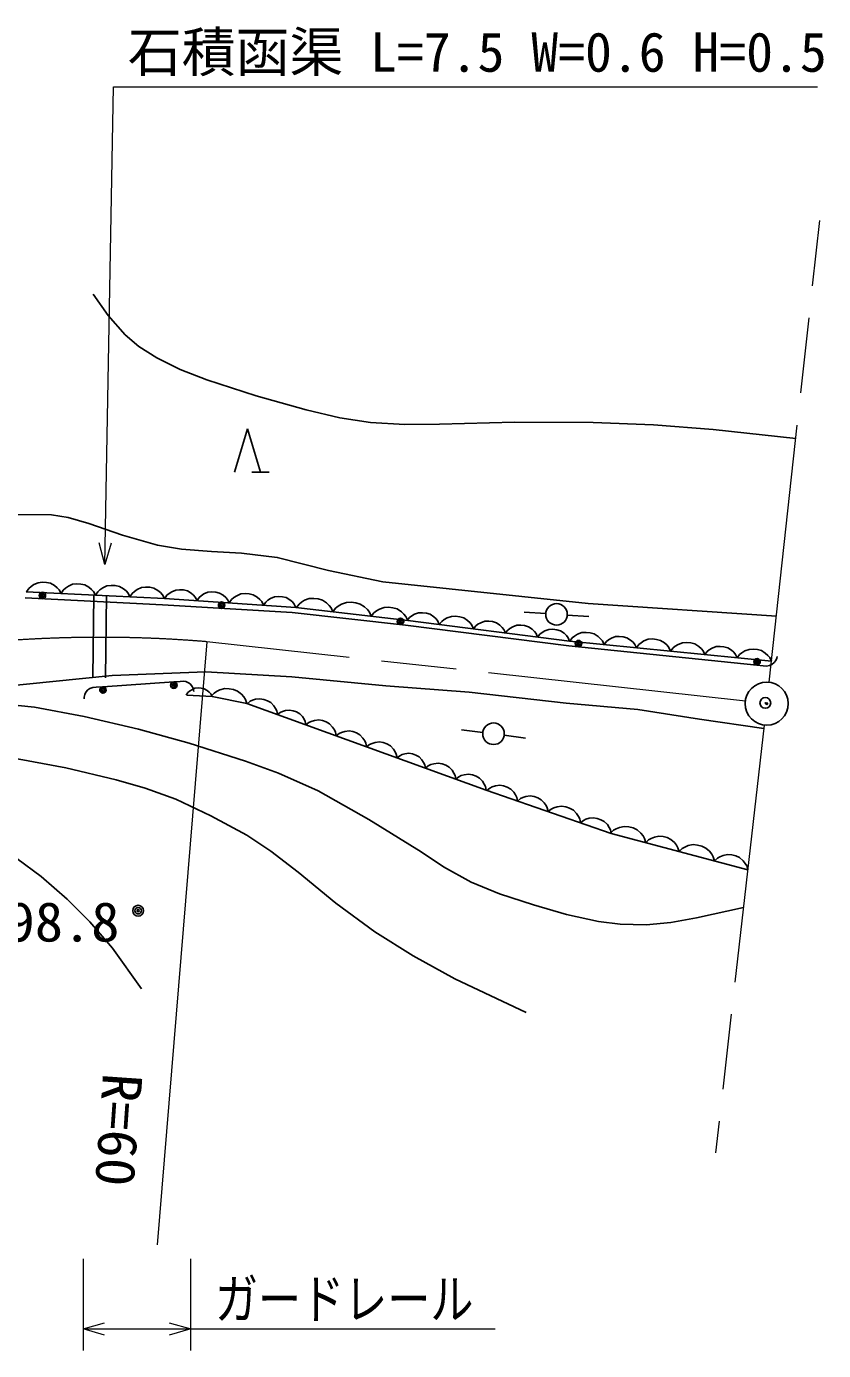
# Model space of a CAD drawing. Units: millimetres, scale not verified. Extents: x 40000 to 680000, y 20000 to 380000.
# Drawn here: x 485351 to 522355, y 232358 to 293790 of the extents above; entities that cross this region are included whole.
import ezdxf
from ezdxf.enums import TextEntityAlignment as Align

# ---------------------------------------------------------------- set-up
doc = ezdxf.new("R2010")
doc.units = ezdxf.units.MM
doc.header["$LTSCALE"] = 1000
doc.header["$PDMODE"] = 32
doc.header["$PDSIZE"] = 500
doc.linetypes.add('CHAIN', pattern=[18.5, 12, -1.5, 3.5, -1.5])
for name, color, linetype, lineweight in [('M-BGD', 7, 'Continuous', 25), ('M-BMK', 2, 'CHAIN', 13), ('M-BMK-SRVR', 3, 'Continuous', 25), ('M-STR-HTXT', 7, 'Continuous', 13)]:
    doc.layers.add(name, color=color, linetype=linetype, lineweight=lineweight)
doc.layers.add('M-OTRS', color=6, linetype='Continuous')
doc.styles.add('ＭＳ ゴシック', font='')
doc.styles.get('ＭＳ ゴシック').set_extended_font_data('MS Gothic')

msp = doc.modelspace()

# ---------------------------------------------------------------- linework, layer by layer
at = {"layer": 'M-BGD'}
for p, q in [((495015, 273115), (495615, 275115)), ((495615, 275115), (496215, 273115)), ((495815, 273115), (496615, 273115)), ((485697, 267897), (485564, 267808)), ((485893, 267984), (485697, 267897)), ((486086, 268007), (485893, 267984)), ((486278, 267998), (486086, 268007)), ((486468, 267957), (486278, 267998)), ((486656, 267852), (486468, 267957)), ((486779, 267750), (486656, 267852)), ((487491, 267908), (487295, 267821)), ((487685, 267931), (487491, 267908)), ((487876, 267922), (487685, 267931)), ((488067, 267881), (487876, 267922)), ((488254, 267776), (488067, 267881)), ((489283, 267855), (489089, 267832)), ((489475, 267846), (489283, 267855)), ((489665, 267805), (489475, 267846)), ((491663, 266952), (485284, 267280)), ((491753, 267257), (485342, 267562)), ((485464, 267716), (485360, 267561)), ((485564, 267808), (485464, 267716)), ((486870, 267649), (486779, 267750)), ((486959, 267485), (486870, 267649)), ((487062, 267640), (486959, 267485)), ((487163, 267732), (487062, 267640)), ((487295, 267821), (487163, 267732)), ((488377, 267674), (488254, 267776)), ((488468, 267573), (488377, 267674)), ((488472, 267413), (488425, 263579)), ((488557, 267409), (488468, 267573)), ((488660, 267564), (488557, 267409)), ((488761, 267655), (488660, 267564)), ((488893, 267745), (488761, 267655)), ((489089, 267832), (488893, 267745)), ((489072, 267406), (489025, 263572)), ((489852, 267700), (489665, 267805)), ((489975, 267598), (489852, 267700)), ((490067, 267497), (489975, 267598)), ((490155, 267333), (490067, 267497)), ((490258, 267488), (490155, 267333)), ((490359, 267579), (490258, 267488)), ((490491, 267669), (490359, 267579)), ((490688, 267756), (490491, 267669)), ((490881, 267779), (490688, 267756)), ((491073, 267770), (490881, 267779)), ((491263, 267729), (491073, 267770)), ((491450, 267623), (491263, 267729)), ((491574, 267522), (491450, 267623)), ((491665, 267421), (491574, 267522)), ((491753, 267257), (491665, 267421)), ((497859, 266837), (491753, 267257)), ((491873, 267399), (491773, 267255)), ((491969, 267482), (491873, 267399)), ((492095, 267564), (491969, 267482)), ((492281, 267641), (492095, 267564)), ((492463, 267659), (492281, 267641)), ((492642, 267647), (492463, 267659)), ((492820, 267604), (492642, 267647)), ((492993, 267502), (492820, 267604)), ((493107, 267404), (492993, 267502)), ((493190, 267308), (493107, 267404)), ((493270, 267152), (493190, 267308)), ((493370, 267296), (493270, 267152)), ((493466, 267379), (493370, 267296)), ((493592, 267461), (493466, 267379)), ((493777, 267538), (493592, 267461)), ((493959, 267556), (493777, 267538)), ((494139, 267544), (493959, 267556)), ((494316, 267501), (494139, 267544)), ((494490, 267399), (494316, 267501)), ((494603, 267301), (494490, 267399)), ((494687, 267205), (494603, 267301)), ((494975, 267292), (494873, 267203)), ((495110, 267379), (494975, 267292)), ((495308, 267461), (495110, 267379)), ((495501, 267480), (495308, 267461)), ((495693, 267467), (495501, 267480)), ((495882, 267422), (495693, 267467)), ((496067, 267313), (495882, 267422)), ((496188, 267208), (496067, 267313)), ((496684, 267248), (496558, 267167)), ((496870, 267326), (496684, 267248)), ((497052, 267343), (496870, 267326)), ((497231, 267331), (497052, 267343)), ((497409, 267289), (497231, 267331)), ((497582, 267187), (497409, 267289)), ((498480, 267243), (498266, 267166)), ((498687, 267253), (498480, 267243)), ((498889, 267229), (498687, 267253)), ((497692, 266600), (491663, 266952)), ((494766, 267050), (494687, 267205)), ((494873, 267203), (494766, 267050)), ((496278, 267106), (496188, 267208)), ((496362, 266940), (496278, 267106)), ((496462, 267083), (496362, 266940)), ((496558, 267167), (496462, 267083)), ((497696, 267089), (497582, 267187)), ((497779, 266993), (497696, 267089)), ((497859, 266837), (497779, 266993)), ((503049, 266226), (497859, 266837)), ((498006, 266991), (497884, 266834)), ((498119, 267080), (498006, 266991)), ((498266, 267166), (498119, 267080)), ((499088, 267172), (498889, 267229)), ((499279, 267046), (499088, 267172)), ((499402, 266929), (499279, 267046)), ((499491, 266816), (499402, 266929)), ((499573, 266635), (499491, 266816)), ((499701, 266801), (499573, 266635)), ((499821, 266896), (499701, 266801)), ((499977, 266986), (499821, 266896)), ((500204, 267069), (499977, 266986)), ((500422, 267079), (500204, 267069)), ((500637, 267054), (500422, 267079)), ((500847, 266993), (500637, 267054)), ((501049, 266860), (500847, 266993)), ((501180, 266736), (501049, 266860)), ((501274, 266616), (501180, 266736)), ((501360, 266425), (501274, 266616)), ((501595, 266671), (501482, 266582)), ((501742, 266757), (501595, 266671)), ((501956, 266834), (501742, 266757)), ((502163, 266844), (501956, 266834)), ((502365, 266820), (502163, 266844)), ((502564, 266763), (502365, 266820)), ((502755, 266637), (502564, 266763)), ((502878, 266520), (502755, 266637)), ((509461, 266547), (508464, 266616)), ((502947, 266013), (497692, 266600)), ((501482, 266582), (501360, 266425)), ((502967, 266407), (502878, 266520)), ((510525, 265051), (502947, 266013)), ((503049, 266226), (502967, 266407)), ((503135, 266367), (503027, 266229)), ((510566, 265272), (503049, 266226)), ((503236, 266445), (503135, 266367)), ((503366, 266519), (503236, 266445)), ((503556, 266585), (503366, 266519)), ((503738, 266592), (503556, 266585)), ((503917, 266570), (503738, 266592)), ((504092, 266517), (503917, 266570)), ((504259, 266405), (504092, 266517)), ((504367, 266301), (504259, 266405)), ((504445, 266200), (504367, 266301)), ((504515, 266040), (504445, 266200)), ((504630, 266187), (504515, 266040)), ((504738, 266270), (504630, 266187)), ((504877, 266349), (504738, 266270)), ((505079, 266420), (504877, 266349)), ((505274, 266428), (505079, 266420)), ((505464, 266404), (505274, 266428)), ((505651, 266348), (505464, 266404)), ((505829, 266228), (505651, 266348)), ((505944, 266117), (505829, 266228)), ((506027, 266010), (505944, 266117)), ((506102, 265839), (506027, 266010)), ((506311, 266054), (506210, 265976)), ((506441, 266128), (506311, 266054)), ((506631, 266195), (506441, 266128)), ((506814, 266202), (506631, 266195)), ((506992, 266179), (506814, 266202)), ((507167, 266127), (506992, 266179)), ((507334, 266015), (507167, 266127)), ((507442, 265911), (507334, 266015)), ((508119, 266006), (507930, 265940)), ((508302, 266013), (508119, 266006)), ((508480, 265991), (508302, 266013)), ((510459, 266480), (511457, 266413)), ((506210, 265976), (506102, 265839)), ((507520, 265810), (507442, 265911)), ((507590, 265650), (507520, 265810)), ((507699, 265787), (507590, 265650)), ((507799, 265865), (507699, 265787)), ((507930, 265940), (507799, 265865)), ((508655, 265938), (508480, 265991)), ((508822, 265826), (508655, 265938)), ((508930, 265722), (508822, 265826)), ((509008, 265621), (508930, 265722)), ((509078, 265461), (509008, 265621)), ((509187, 265599), (509078, 265461)), ((509287, 265677), (509187, 265599)), ((509418, 265751), (509287, 265677)), ((509607, 265817), (509418, 265751)), ((509790, 265824), (509607, 265817)), ((509968, 265802), (509790, 265824)), ((510143, 265749), (509968, 265802)), ((510310, 265637), (510143, 265749)), ((510418, 265533), (510310, 265637)), ((510496, 265432), (510418, 265533)), ((510566, 265272), (510496, 265432)), ((510692, 265421), (510581, 265271)), ((510797, 265507), (510692, 265421)), ((510934, 265589), (510797, 265507)), ((511135, 265666), (510934, 265589)), ((511329, 265679), (511135, 265666)), ((511520, 265660), (511329, 265679)), ((511708, 265609), (511520, 265660)), ((511890, 265494), (511708, 265609)), ((512007, 265386), (511890, 265494)), ((512504, 265411), (512376, 265333)), ((512692, 265482), (512504, 265411)), ((512875, 265494), (512692, 265482)), ((513054, 265476), (512875, 265494)), ((513230, 265429), (513054, 265476)), ((513400, 265321), (513230, 265429)), ((519253, 264160), (510525, 265051)), ((519935, 264338), (510566, 265272)), ((512093, 265281), (512007, 265386)), ((512173, 265112), (512093, 265281)), ((512278, 265252), (512173, 265112)), ((512376, 265333), (512278, 265252)), ((513510, 265220), (513400, 265321)), ((513591, 265121), (513510, 265220)), ((513666, 264963), (513591, 265121)), ((513777, 265113), (513666, 264963)), ((513882, 265199), (513777, 265113)), ((514019, 265282), (513882, 265199)), ((514220, 265358), (514019, 265282)), ((514414, 265371), (514220, 265358)), ((514605, 265352), (514414, 265371)), ((514793, 265301), (514605, 265352)), ((514974, 265186), (514793, 265301)), ((515092, 265078), (514974, 265186)), ((515178, 264973), (515092, 265078)), ((515258, 264804), (515178, 264973)), ((515369, 264954), (515258, 264804)), ((515474, 265040), (515369, 264954)), ((515611, 265123), (515474, 265040)), ((515812, 265199), (515611, 265123)), ((516006, 265212), (515812, 265199)), ((516197, 265193), (516006, 265212)), ((516385, 265142), (516197, 265193)), ((516566, 265027), (516385, 265142)), ((516684, 264919), (516566, 265027)), ((516770, 264814), (516684, 264919)), ((516850, 264645), (516770, 264814)), ((516954, 264786), (516850, 264645)), ((517053, 264866), (516954, 264786)), ((517181, 264944), (517053, 264866)), ((517369, 265016), (517181, 264944)), ((517551, 265028), (517369, 265016)), ((517730, 265010), (517551, 265028)), ((517907, 264962), (517730, 265010)), ((518077, 264855), (517907, 264962)), ((518187, 264753), (518077, 264855)), ((518696, 264815), (518559, 264732)), ((518896, 264891), (518696, 264815)), ((519091, 264904), (518896, 264891)), ((519282, 264885), (519091, 264904)), ((519470, 264834), (519282, 264885)), ((519651, 264720), (519470, 264834)), ((518268, 264655), (518187, 264753)), ((518342, 264496), (518268, 264655)), ((518454, 264646), (518342, 264496)), ((518559, 264732), (518454, 264646)), ((519551, 264129), (519253, 264160)), ((519769, 264611), (519651, 264720)), ((519855, 264506), (519769, 264611)), ((519959, 264188), (519854, 264139)), ((519935, 264338), (519855, 264506)), ((520069, 264278), (519959, 264188)), ((520139, 264371), (520069, 264278)), ((520191, 264486), (520139, 264371)), ((520199, 264566), (520191, 264486)), ((483219, 263059), (489328, 263670)), ((489328, 263670), (493681, 263847)), ((493681, 263847), (497678, 263610)), ((497678, 263610), (502031, 263196)), ((519710, 264113), (519551, 264129)), ((519854, 264139), (519710, 264113)), ((488108, 262900), (488201, 263007)), ((488201, 263007), (488297, 263073)), ((488297, 263073), (488434, 263123)), ((488434, 263123), (488593, 263134)), ((488593, 263134), (488893, 263154)), ((488893, 263154), (492185, 263377)), ((492185, 263377), (492484, 263397)), ((492484, 263397), (492644, 263408)), ((492644, 263408), (492745, 263395)), ((492745, 263395), (492868, 263343)), ((492924, 262950), (492849, 262881)), ((492868, 263343), (492952, 263289)), ((493024, 263017), (492924, 262950)), ((492952, 263289), (493018, 263213)), ((493018, 263213), (493086, 263097)), ((493171, 263082), (493024, 263017)), ((493086, 263097), (493112, 262999)), ((493112, 262999), (493116, 262939)), ((493316, 263099), (493171, 263082)), ((493460, 263092), (493316, 263099)), ((493602, 263061), (493460, 263092)), ((493743, 262983), (493602, 263061)), ((493835, 262906), (493743, 262983)), ((494178, 262942), (494058, 262863)), ((494332, 263015), (494178, 262942)), ((494553, 263073), (494332, 263015)), ((494759, 263065), (494553, 263073)), ((494959, 263024), (494759, 263065)), ((495152, 262949), (494959, 263024)), ((495331, 262808), (495152, 262949)), ((502031, 263196), (505910, 262900)), ((488023, 262674), (488055, 262796)), ((488028, 262594), (488023, 262674)), ((488055, 262796), (488108, 262900)), ((492849, 262881), (492771, 262765)), ((493970, 262708), (492798, 262763)), ((493904, 262831), (493835, 262906)), ((493970, 262708), (493904, 262831)), ((494058, 262863), (493923, 262717)), ((495588, 262373), (493970, 262708)), ((495444, 262680), (495331, 262808)), ((495523, 262560), (495444, 262680)), ((495588, 262373), (495523, 262560)), ((506692, 258355), (495588, 262373)), ((495731, 262480), (495596, 262370)), ((495847, 262535), (495731, 262480)), ((495990, 262578), (495847, 262535)), ((496190, 262602), (495990, 262578)), ((496369, 262569), (496190, 262602)), ((496539, 262507), (496369, 262569)), ((496698, 262418), (496539, 262507)), ((496836, 262272), (496698, 262418)), ((505910, 262900), (510411, 262396)), ((510411, 262396), (513728, 262100)), ((496919, 262147), (496836, 262272)), ((496973, 262031), (496919, 262147)), ((497006, 261860), (496973, 262031)), ((497133, 261963), (497006, 261860)), ((497240, 262013), (497133, 261963)), ((497374, 262054), (497240, 262013)), ((497561, 262076), (497374, 262054)), ((497728, 262045), (497561, 262076)), ((497886, 261988), (497728, 262045)), ((498035, 261904), (497886, 261988)), ((498164, 261768), (498035, 261904)), ((498241, 261651), (498164, 261768)), ((513728, 262100), (516600, 261656)), ((498291, 261544), (498241, 261651)), ((498323, 261383), (498291, 261544)), ((498458, 261494), (498323, 261383)), ((498574, 261548), (498458, 261494)), ((498717, 261592), (498574, 261548)), ((498917, 261615), (498717, 261592)), ((499096, 261582), (498917, 261615)), ((499266, 261521), (499096, 261582)), ((499425, 261431), (499266, 261521)), ((499563, 261285), (499425, 261431)), ((499646, 261160), (499563, 261285)), ((499700, 261045), (499646, 261160)), ((500327, 261105), (500128, 261081)), ((500507, 261072), (500327, 261105)), ((506539, 261035), (505546, 261155)), ((516600, 261656), (519587, 261216)), ((499733, 260873), (499700, 261045)), ((499869, 260984), (499733, 260873)), ((499984, 261038), (499869, 260984)), ((500128, 261081), (499984, 261038)), ((500676, 261010), (500507, 261072)), ((500835, 260921), (500676, 261010)), ((500974, 260775), (500835, 260921)), ((501056, 260650), (500974, 260775)), ((501110, 260534), (501056, 260650)), ((501144, 260363), (501110, 260534)), ((501279, 260473), (501144, 260363)), ((501395, 260527), (501279, 260473)), ((501538, 260571), (501395, 260527)), ((501738, 260594), (501538, 260571)), ((501917, 260561), (501738, 260594)), ((502087, 260500), (501917, 260561)), ((502246, 260411), (502087, 260500)), ((507531, 260908), (508522, 260774)), ((502384, 260265), (502246, 260411)), ((502467, 260139), (502384, 260265)), ((502521, 260024), (502467, 260139)), ((502554, 259852), (502521, 260024)), ((502681, 259955), (502554, 259852)), ((502788, 260006), (502681, 259955)), ((502922, 260047), (502788, 260006)), ((503109, 260069), (502922, 260047)), ((503276, 260038), (503109, 260069)), ((503434, 259981), (503276, 260038)), ((503583, 259897), (503434, 259981)), ((503712, 259761), (503583, 259897)), ((503789, 259644), (503712, 259761)), ((503839, 259536), (503789, 259644)), ((503871, 259376), (503839, 259536)), ((504006, 259487), (503871, 259376)), ((504122, 259541), (504006, 259487)), ((504265, 259584), (504122, 259541)), ((504465, 259608), (504265, 259584)), ((504644, 259575), (504465, 259608)), ((504814, 259513), (504644, 259575)), ((504973, 259424), (504814, 259513)), ((505111, 259278), (504973, 259424)), ((505194, 259153), (505111, 259278)), ((505248, 259037), (505194, 259153)), ((505281, 258866), (505248, 259037)), ((505417, 258976), (505281, 258866)), ((505532, 259030), (505417, 258976)), ((505676, 259074), (505532, 259030)), ((505876, 259097), (505676, 259074)), ((506055, 259064), (505876, 259097)), ((506224, 259003), (506055, 259064)), ((506383, 258914), (506224, 259003)), ((506522, 258768), (506383, 258914)), ((506604, 258642), (506522, 258768)), ((506658, 258527), (506604, 258642)), ((506692, 258355), (506658, 258527)), ((512495, 256347), (506692, 258355)), ((506864, 258454), (506730, 258342)), ((506979, 258510), (506864, 258454)), ((507122, 258556), (506979, 258510)), ((507321, 258582), (507122, 258556)), ((507501, 258551), (507321, 258582)), ((507671, 258493), (507501, 258551)), ((507832, 258405), (507671, 258493)), ((507972, 258261), (507832, 258405)), ((508056, 258137), (507972, 258261)), ((508112, 258023), (508056, 258137)), ((508148, 257851), (508112, 258023)), ((508396, 258019), (508282, 257964)), ((508539, 258065), (508396, 258019)), ((508739, 258091), (508539, 258065)), ((508919, 258061), (508739, 258091)), ((509089, 258002), (508919, 258061)), ((508282, 257964), (508148, 257851)), ((509249, 257915), (509089, 258002)), ((509390, 257771), (509249, 257915)), ((509474, 257646), (509390, 257771)), ((509529, 257532), (509474, 257646)), ((509565, 257361), (509529, 257532)), ((509708, 257481), (509565, 257361)), ((509830, 257540), (509708, 257481)), ((509983, 257589), (509830, 257540)), ((510196, 257617), (509983, 257589)), ((510387, 257584), (510196, 257617)), ((510569, 257521), (510387, 257584)), ((510740, 257428), (510569, 257521)), ((510890, 257275), (510740, 257428)), ((510979, 257142), (510890, 257275)), ((511039, 257020), (510979, 257142)), ((511077, 256837), (511039, 257020)), ((511211, 256950), (511077, 256837)), ((511326, 257005), (511211, 256950)), ((511469, 257051), (511326, 257005)), ((511668, 257077), (511469, 257051)), ((511848, 257047), (511668, 257077)), ((512018, 256988), (511848, 257047)), ((512178, 256901), (512018, 256988)), ((512319, 256757), (512178, 256901)), ((512403, 256632), (512319, 256757)), ((512459, 256518), (512403, 256632)), ((512495, 256347), (512459, 256518)), ((512602, 256494), (512459, 256356)), ((518838, 254662), (512495, 256347)), ((512726, 256567), (512602, 256494)), ((512884, 256630), (512726, 256567)), ((513107, 256676), (512884, 256630)), ((513313, 256657), (513107, 256676)), ((513510, 256605), (513313, 256657)), ((513699, 256519), (513510, 256605)), ((513870, 256368), (513699, 256519)), ((513975, 256235), (513870, 256368)), ((514048, 256110), (513975, 256235)), ((514502, 256178), (514354, 256118)), ((514712, 256221), (514502, 256178)), ((514906, 256203), (514712, 256221)), ((515092, 256154), (514906, 256203)), ((514102, 255920), (514048, 256110)), ((514236, 256050), (514102, 255920)), ((514354, 256118), (514236, 256050)), ((515269, 256073), (515092, 256154)), ((515430, 255931), (515269, 256073)), ((515529, 255806), (515430, 255931)), ((515597, 255688), (515529, 255806)), ((515649, 255509), (515597, 255688)), ((515791, 255647), (515649, 255509)), ((515916, 255720), (515791, 255647)), ((516073, 255783), (515916, 255720)), ((516297, 255829), (516073, 255783)), ((516503, 255810), (516297, 255829)), ((516700, 255758), (516503, 255810)), ((516888, 255672), (516700, 255758)), ((517059, 255521), (516888, 255672)), ((517165, 255388), (517059, 255521)), ((517237, 255263), (517165, 255388)), ((517292, 255073), (517237, 255263)), ((517426, 255203), (517292, 255073)), ((517543, 255271), (517426, 255203)), ((517692, 255331), (517543, 255271)), ((517902, 255374), (517692, 255331)), ((518096, 255356), (517902, 255374)), ((518281, 255307), (518096, 255356)), ((518458, 255226), (518281, 255307)), ((518619, 255084), (518458, 255226)), ((518718, 254959), (518619, 255084)), ((518787, 254841), (518718, 254959)), ((518838, 254662), (518787, 254841))]:
    msp.add_line(p, q, dxfattribs=at)
for points in [[(488442, 281365), (489150, 280380), (489935, 279480), (490560, 278948), (491400, 278409), (492492, 277876), (493727, 277390), (496009, 276650), (498341, 276007), (499900, 275638), (501329, 275414), (502924, 275329), (504527, 275345), (508004, 275428), (511657, 275412), (514455, 275302), (517238, 275093), (521070, 274679)], [(484100, 271141), (486510, 271133), (487291, 271010), (488251, 270737), (489816, 270188), (491430, 269731), (492542, 269545), (493937, 269436), (495341, 269358), (496995, 269155), (499367, 268551), (501899, 268018), (511421, 267024), (520164, 266427)], [(483169, 262367), (484369, 262346), (485723, 262214), (488025, 261774), (490557, 261183), (492910, 260538), (495517, 259709), (497056, 259139), (498887, 258331), (501239, 256999), (503681, 255493), (504714, 254795), (505997, 254086), (507309, 253554), (508885, 253039), (510420, 252588), (511913, 252264), (512913, 252143), (514114, 252116), (515271, 252220), (516454, 252429), (518639, 252918)], [(480237, 261064), (482530, 260397), (485005, 259792), (487173, 259386), (489510, 258837), (490867, 258454), (492283, 257939), (493913, 257173), (495588, 256264), (496699, 255528), (497968, 254552), (499715, 253117), (501518, 251786), (503310, 250673), (505233, 249605), (508546, 248035)], [(482436, 256597), (483681, 255955), (484909, 255191), (486031, 254352), (487238, 253297), (488290, 252243), (489338, 251032), (490688, 249141)]]:
    msp.add_lwpolyline(points, dxfattribs=at)
for centre, radius in [((486092, 267389), 150), ((486092, 267389), 90), ((486092, 267389), 30), ((494412, 266942), 150), ((494412, 266942), 90), ((494412, 266942), 30), ((509960, 266513), 500), ((502715, 266190), 150), ((502715, 266190), 90), ((502715, 266190), 30), ((510980, 265156), 150), ((510980, 265156), 90), ((510980, 265156), 30), ((519268, 264309), 150), ((519268, 264309), 90), ((519268, 264309), 30), ((488903, 263004), 150), ((488903, 263004), 90), ((488903, 263004), 30), ((492195, 263227), 150), ((492195, 263227), 90), ((492195, 263227), 30), ((507035, 260975), 500), ((490535, 252764), 250), ((490535, 252764), 150), ((490535, 252764), 50)]:
    msp.add_circle(centre, radius, dxfattribs=at)
at = {"layer": 'M-BMK'}
for p, q in [((519828, 263366), (522181, 284793)), ((518725, 262481), (493730, 265244)), ((519605, 261378), (517339, 241530))]:
    msp.add_line(p, q, dxfattribs=at)
msp.add_arc((488786, 205448), 60000, 85.27337, 102.53998, dxfattribs=at)
at = {"layer": 'M-BMK-SRVR'}
for radius in [1000, 40]:
    msp.add_circle((519719, 262372), radius, dxfattribs=at)
at = {"layer": 'M-OTRS'}
msp.add_point((519654, 262404), dxfattribs=at)
at = {"layer": 'M-STR-HTXT'}
for p, q in [((488986, 268820), (489393, 290991)), ((489393, 290991), (522076, 290991)), ((488986, 268820), (488724, 269825)), ((489284, 269814), (488986, 268820)), ((493730, 265244), (491417, 237267)), ((487976, 236608), (487976, 232358)), ((492977, 232358), (492977, 236608)), ((487976, 233358), (488976, 233638)), ((491977, 233638), (492977, 233358)), ((488976, 233078), (487976, 233358)), ((487976, 233358), (492977, 233358)), ((492977, 233358), (491977, 233078)), ((492977, 233358), (507107, 233358))]:
    msp.add_line(p, q, dxfattribs=at)

# ---------------------------------------------------------------- texts
at = {"layer": 'M-BGD', "style": 'ＭＳ ゴシック', "width": 1.05}
msp.add_text('198.8', height=1833, dxfattribs=at).set_placement((483121, 250783), align=Align.BOTTOM_LEFT)
at = {"layer": 'M-STR-HTXT', "style": 'ＭＳ ゴシック'}
msp.add_text('石積函渠 L=7.5 W=0.6 H=0.5', height=1833, dxfattribs=at).set_placement((490059, 291140), align=Align.BOTTOM_LEFT)
at = {"layer": 'M-STR-HTXT', "style": 'ＭＳ ゴシック', "width": 1.05}
msp.add_text('R=60', height=1833, rotation=266, dxfattribs=at).set_placement((488360, 245309), align=Align.BOTTOM_LEFT)
at = {"layer": 'M-STR-HTXT', "style": 'ＭＳ ゴシック', "width": 0.8}
msp.add_text('ガードレール', height=1833, dxfattribs=at).set_placement((494101, 233280), align=Align.BOTTOM_LEFT)

doc.saveas('drawing.dxf')
